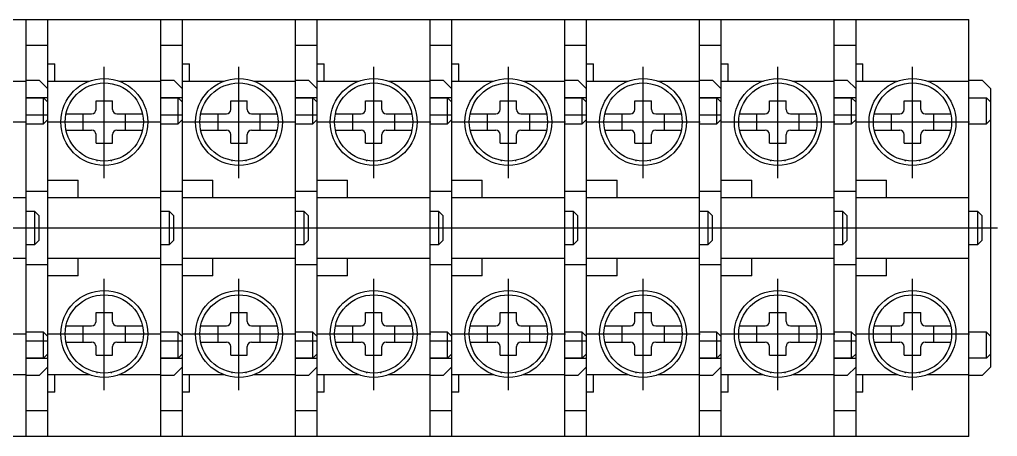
# Model space of a CAD drawing. Header units: millimetres. Extents: x 14879 to 38758, y -20740 to 1136.
# Drawn here: x 35474.7 to 35587.3, y -1506.5 to -1458.5 of the extents above; entities that cross this region are included whole.
import ezdxf

# ---------------------------------------------------------------- set-up
doc = ezdxf.new("R2010")
doc.units = ezdxf.units.MM
doc.linetypes.add('CENTER', pattern=[50.8, 31.75, -6.35, 6.35, -6.35])

msp = doc.modelspace()

# ---------------------------------------------------------------- linework, layer by layer
at = {"color": 3}
for p, q in [((35459.98, -1458.46), (35475.48, -1458.46)), ((35475.48, -1506.46), (35475.48, -1458.46)), ((35475.48, -1458.46), (35490.98, -1458.46)), ((35475.48, -1506.46), (35475.48, -1458.46)), ((35477.98, -1478.96), (35477.98, -1458.46)), ((35490.98, -1506.46), (35490.98, -1458.46)), ((35490.98, -1458.46), (35506.48, -1458.46)), ((35490.98, -1506.46), (35490.98, -1458.46)), ((35493.48, -1478.96), (35493.48, -1458.46)), ((35506.48, -1506.46), (35506.48, -1458.46)), ((35506.48, -1458.46), (35521.98, -1458.46)), ((35506.48, -1506.46), (35506.48, -1458.46)), ((35508.98, -1478.96), (35508.98, -1458.46)), ((35521.98, -1506.46), (35521.98, -1458.46)), ((35521.98, -1458.46), (35537.48, -1458.46)), ((35521.98, -1506.46), (35521.98, -1458.46)), ((35524.48, -1478.96), (35524.48, -1458.46)), ((35537.48, -1506.46), (35537.48, -1458.46)), ((35537.48, -1458.46), (35552.98, -1458.46)), ((35537.48, -1506.46), (35537.48, -1458.46)), ((35539.98, -1478.96), (35539.98, -1458.46)), ((35552.98, -1506.46), (35552.98, -1458.46)), ((35552.98, -1458.46), (35568.48, -1458.46)), ((35552.98, -1506.46), (35552.98, -1458.46)), ((35555.48, -1478.96), (35555.48, -1458.46)), ((35568.48, -1506.46), (35568.48, -1458.46)), ((35568.48, -1458.46), (35583.98, -1458.46)), ((35568.48, -1506.46), (35568.48, -1458.46)), ((35570.98, -1478.96), (35570.98, -1458.46)), ((35583.98, -1506.46), (35583.98, -1458.46)), ((35477.98, -1461.46), (35475.48, -1461.46)), ((35493.48, -1461.46), (35490.98, -1461.46)), ((35508.98, -1461.46), (35506.48, -1461.46)), ((35524.48, -1461.46), (35521.98, -1461.46)), ((35539.98, -1461.46), (35537.48, -1461.46)), ((35555.48, -1461.46), (35552.98, -1461.46)), ((35570.98, -1461.46), (35568.48, -1461.46)), ((35477.98, -1463.56), (35478.78, -1463.56)), ((35478.78, -1465.56), (35478.78, -1463.56)), ((35493.48, -1463.56), (35494.28, -1463.56)), ((35494.28, -1465.56), (35494.28, -1463.56)), ((35508.98, -1463.56), (35509.78, -1463.56)), ((35509.78, -1465.56), (35509.78, -1463.56)), ((35524.48, -1463.56), (35525.28, -1463.56)), ((35525.28, -1465.56), (35525.28, -1463.56)), ((35539.98, -1463.56), (35540.78, -1463.56)), ((35540.78, -1465.56), (35540.78, -1463.56)), ((35555.48, -1463.56), (35556.28, -1463.56)), ((35556.28, -1465.56), (35556.28, -1463.56)), ((35570.98, -1463.56), (35571.78, -1463.56)), ((35571.78, -1465.56), (35571.78, -1463.56)), ((35470.69, -1465.56), (35475.48, -1465.56)), ((35475.48, -1465.46), (35476.98, -1465.46)), ((35477.98, -1466.46), (35476.98, -1465.46)), ((35477.98, -1465.56), (35482.78, -1465.56)), ((35486.19, -1465.56), (35490.98, -1465.56)), ((35490.98, -1465.46), (35492.48, -1465.46)), ((35493.48, -1466.46), (35492.48, -1465.46)), ((35493.48, -1465.56), (35498.28, -1465.56)), ((35501.69, -1465.56), (35506.48, -1465.56)), ((35506.48, -1465.46), (35507.98, -1465.46)), ((35508.98, -1466.46), (35507.98, -1465.46)), ((35508.98, -1465.56), (35513.78, -1465.56)), ((35517.19, -1465.56), (35521.98, -1465.56)), ((35521.98, -1465.46), (35523.48, -1465.46)), ((35524.48, -1466.46), (35523.48, -1465.46)), ((35524.48, -1465.56), (35529.28, -1465.56)), ((35532.69, -1465.56), (35537.48, -1465.56)), ((35537.48, -1465.46), (35538.98, -1465.46)), ((35539.98, -1466.46), (35538.98, -1465.46)), ((35539.98, -1465.56), (35544.78, -1465.56)), ((35548.19, -1465.56), (35552.98, -1465.56)), ((35552.98, -1465.46), (35554.48, -1465.46)), ((35555.48, -1466.46), (35554.48, -1465.46)), ((35555.48, -1465.56), (35560.28, -1465.56)), ((35563.69, -1465.56), (35568.48, -1465.56)), ((35568.48, -1465.46), (35569.98, -1465.46)), ((35570.98, -1466.46), (35569.98, -1465.46)), ((35570.98, -1465.56), (35575.78, -1465.56)), ((35579.19, -1465.56), (35583.98, -1465.56)), ((35583.98, -1465.46), (35585.48, -1465.46)), ((35586.48, -1466.46), (35585.48, -1465.46)), ((35477.98, -1498.46), (35477.98, -1466.46)), ((35493.48, -1498.46), (35493.48, -1466.46)), ((35508.98, -1498.46), (35508.98, -1466.46)), ((35524.48, -1498.46), (35524.48, -1466.46)), ((35539.98, -1498.46), (35539.98, -1466.46)), ((35555.48, -1498.46), (35555.48, -1466.46)), ((35570.98, -1498.46), (35570.98, -1466.46)), ((35586.48, -1498.46), (35586.48, -1466.46)), ((35475.48, -1467.46), (35477.48, -1467.46)), ((35477.98, -1467.46), (35475.48, -1467.46)), ((35477.48, -1470.46), (35477.48, -1467.46)), ((35477.48, -1467.46), (35477.98, -1467.96)), ((35483.53, -1467.81), (35485.43, -1467.81)), ((35483.53, -1468.81), (35483.53, -1467.81)), ((35485.43, -1468.81), (35485.43, -1467.81)), ((35490.98, -1467.46), (35492.98, -1467.46)), ((35493.48, -1467.46), (35490.98, -1467.46)), ((35492.98, -1470.46), (35492.98, -1467.46)), ((35492.98, -1467.46), (35493.48, -1467.96)), ((35499.03, -1467.81), (35500.93, -1467.81)), ((35499.03, -1468.81), (35499.03, -1467.81)), ((35500.93, -1468.81), (35500.93, -1467.81)), ((35506.48, -1467.46), (35508.48, -1467.46)), ((35508.98, -1467.46), (35506.48, -1467.46)), ((35508.48, -1470.46), (35508.48, -1467.46)), ((35508.48, -1467.46), (35508.98, -1467.96)), ((35514.53, -1467.81), (35516.43, -1467.81)), ((35514.53, -1468.81), (35514.53, -1467.81)), ((35516.43, -1468.81), (35516.43, -1467.81)), ((35521.98, -1467.46), (35523.98, -1467.46)), ((35524.48, -1467.46), (35521.98, -1467.46)), ((35523.98, -1470.46), (35523.98, -1467.46)), ((35523.98, -1467.46), (35524.48, -1467.96)), ((35530.03, -1467.81), (35531.93, -1467.81)), ((35530.03, -1468.81), (35530.03, -1467.81)), ((35531.93, -1468.81), (35531.93, -1467.81)), ((35537.48, -1467.46), (35539.48, -1467.46)), ((35539.98, -1467.46), (35537.48, -1467.46)), ((35539.48, -1470.46), (35539.48, -1467.46)), ((35539.48, -1467.46), (35539.98, -1467.96)), ((35545.53, -1467.81), (35547.43, -1467.81)), ((35545.53, -1468.81), (35545.53, -1467.81)), ((35547.43, -1468.81), (35547.43, -1467.81)), ((35552.98, -1467.46), (35554.98, -1467.46)), ((35555.48, -1467.46), (35552.98, -1467.46)), ((35554.98, -1470.46), (35554.98, -1467.46)), ((35554.98, -1467.46), (35555.48, -1467.96)), ((35561.03, -1467.81), (35562.93, -1467.81)), ((35561.03, -1468.81), (35561.03, -1467.81)), ((35562.93, -1468.81), (35562.93, -1467.81)), ((35568.48, -1467.46), (35570.48, -1467.46)), ((35570.98, -1467.46), (35568.48, -1467.46)), ((35570.48, -1470.46), (35570.48, -1467.46)), ((35570.48, -1467.46), (35570.98, -1467.96)), ((35576.53, -1467.81), (35578.43, -1467.81)), ((35576.53, -1468.81), (35576.53, -1467.81)), ((35578.43, -1468.81), (35578.43, -1467.81)), ((35583.98, -1467.46), (35585.98, -1467.46)), ((35585.98, -1470.46), (35585.98, -1467.46)), ((35585.98, -1467.46), (35586.48, -1467.96)), ((35477.98, -1469.46), (35475.48, -1469.46)), ((35480.08, -1469.31), (35483.03, -1469.31)), ((35482.03, -1469.31), (35482.03, -1471.21)), ((35485.93, -1469.31), (35488.88, -1469.31)), ((35486.93, -1471.21), (35486.93, -1469.31)), ((35493.48, -1469.46), (35490.98, -1469.46)), ((35495.58, -1469.31), (35498.53, -1469.31)), ((35497.53, -1469.31), (35497.53, -1471.21)), ((35501.43, -1469.31), (35504.38, -1469.31)), ((35502.43, -1471.21), (35502.43, -1469.31)), ((35508.98, -1469.46), (35506.48, -1469.46)), ((35511.08, -1469.31), (35514.03, -1469.31)), ((35513.03, -1469.31), (35513.03, -1471.21)), ((35516.93, -1469.31), (35519.88, -1469.31)), ((35517.93, -1471.21), (35517.93, -1469.31)), ((35524.48, -1469.46), (35521.98, -1469.46)), ((35526.58, -1469.31), (35529.53, -1469.31)), ((35528.53, -1469.31), (35528.53, -1471.21)), ((35532.43, -1469.31), (35535.38, -1469.31)), ((35533.43, -1471.21), (35533.43, -1469.31)), ((35539.98, -1469.46), (35537.48, -1469.46)), ((35542.08, -1469.31), (35545.03, -1469.31)), ((35544.03, -1469.31), (35544.03, -1471.21)), ((35547.93, -1469.31), (35550.88, -1469.31)), ((35548.93, -1471.21), (35548.93, -1469.31)), ((35555.48, -1469.46), (35552.98, -1469.46)), ((35557.58, -1469.31), (35560.53, -1469.31)), ((35559.53, -1469.31), (35559.53, -1471.21)), ((35563.43, -1469.31), (35566.38, -1469.31)), ((35564.43, -1471.21), (35564.43, -1469.31)), ((35570.98, -1469.46), (35568.48, -1469.46)), ((35573.08, -1469.31), (35576.03, -1469.31)), ((35575.03, -1469.31), (35575.03, -1471.21)), ((35578.93, -1469.31), (35581.88, -1469.31)), ((35579.93, -1471.21), (35579.93, -1469.31)), ((35475.48, -1470.46), (35477.48, -1470.46)), ((35477.48, -1470.46), (35477.98, -1469.96)), ((35490.98, -1470.46), (35492.98, -1470.46)), ((35492.98, -1470.46), (35493.48, -1469.96)), ((35506.48, -1470.46), (35508.48, -1470.46)), ((35508.48, -1470.46), (35508.98, -1469.96)), ((35521.98, -1470.46), (35523.98, -1470.46)), ((35523.98, -1470.46), (35524.48, -1469.96)), ((35537.48, -1470.46), (35539.48, -1470.46)), ((35539.48, -1470.46), (35539.98, -1469.96)), ((35552.98, -1470.46), (35554.98, -1470.46)), ((35554.98, -1470.46), (35555.48, -1469.96)), ((35568.48, -1470.46), (35570.48, -1470.46)), ((35570.48, -1470.46), (35570.98, -1469.96)), ((35583.98, -1470.46), (35585.98, -1470.46)), ((35585.98, -1470.46), (35586.48, -1469.96)), ((35480.08, -1471.21), (35483.03, -1471.21)), ((35483.53, -1472.71), (35483.53, -1471.71)), ((35485.43, -1472.71), (35485.43, -1471.71)), ((35485.93, -1471.21), (35488.88, -1471.21)), ((35495.58, -1471.21), (35498.53, -1471.21)), ((35499.03, -1472.71), (35499.03, -1471.71)), ((35500.93, -1472.71), (35500.93, -1471.71)), ((35501.43, -1471.21), (35504.38, -1471.21)), ((35511.08, -1471.21), (35514.03, -1471.21)), ((35514.53, -1472.71), (35514.53, -1471.71)), ((35516.43, -1472.71), (35516.43, -1471.71)), ((35516.93, -1471.21), (35519.88, -1471.21)), ((35526.58, -1471.21), (35529.53, -1471.21)), ((35530.03, -1472.71), (35530.03, -1471.71)), ((35531.93, -1472.71), (35531.93, -1471.71)), ((35532.43, -1471.21), (35535.38, -1471.21)), ((35542.08, -1471.21), (35545.03, -1471.21)), ((35545.53, -1472.71), (35545.53, -1471.71)), ((35547.43, -1472.71), (35547.43, -1471.71)), ((35547.93, -1471.21), (35550.88, -1471.21)), ((35557.58, -1471.21), (35560.53, -1471.21)), ((35561.03, -1472.71), (35561.03, -1471.71)), ((35562.93, -1472.71), (35562.93, -1471.71)), ((35563.43, -1471.21), (35566.38, -1471.21)), ((35573.08, -1471.21), (35576.03, -1471.21)), ((35576.53, -1472.71), (35576.53, -1471.71)), ((35578.43, -1472.71), (35578.43, -1471.71)), ((35578.93, -1471.21), (35581.88, -1471.21)), ((35483.53, -1472.71), (35485.43, -1472.71)), ((35499.03, -1472.71), (35500.93, -1472.71)), ((35514.53, -1472.71), (35516.43, -1472.71)), ((35530.03, -1472.71), (35531.93, -1472.71)), ((35545.53, -1472.71), (35547.43, -1472.71)), ((35561.03, -1472.71), (35562.93, -1472.71)), ((35576.53, -1472.71), (35578.43, -1472.71)), ((35483.68, -1474.76), (35483.68, -1474.69)), ((35485.28, -1474.69), (35485.28, -1474.76)), ((35499.18, -1474.76), (35499.18, -1474.69)), ((35500.78, -1474.69), (35500.78, -1474.76)), ((35514.68, -1474.76), (35514.68, -1474.69)), ((35516.28, -1474.69), (35516.28, -1474.76)), ((35530.18, -1474.76), (35530.18, -1474.69)), ((35531.78, -1474.69), (35531.78, -1474.76)), ((35545.68, -1474.76), (35545.68, -1474.69)), ((35547.28, -1474.69), (35547.28, -1474.76)), ((35561.18, -1474.76), (35561.18, -1474.69)), ((35562.78, -1474.69), (35562.78, -1474.76)), ((35576.68, -1474.76), (35576.68, -1474.69)), ((35578.28, -1474.69), (35578.28, -1474.76)), ((35477.98, -1476.96), (35481.48, -1476.96)), ((35481.48, -1478.96), (35481.48, -1476.96)), ((35493.48, -1476.96), (35496.98, -1476.96)), ((35496.98, -1478.96), (35496.98, -1476.96)), ((35508.98, -1476.96), (35512.48, -1476.96)), ((35512.48, -1478.96), (35512.48, -1476.96)), ((35524.48, -1476.96), (35527.98, -1476.96)), ((35527.98, -1478.96), (35527.98, -1476.96)), ((35539.98, -1476.96), (35543.48, -1476.96)), ((35543.48, -1478.96), (35543.48, -1476.96)), ((35555.48, -1476.96), (35558.98, -1476.96)), ((35558.98, -1478.96), (35558.98, -1476.96)), ((35570.98, -1476.96), (35574.48, -1476.96)), ((35574.48, -1478.96), (35574.48, -1476.96)), ((35477.98, -1478.26), (35475.48, -1478.26)), ((35493.48, -1478.26), (35490.98, -1478.26)), ((35508.98, -1478.26), (35506.48, -1478.26)), ((35524.48, -1478.26), (35521.98, -1478.26)), ((35539.98, -1478.26), (35537.48, -1478.26)), ((35555.48, -1478.26), (35552.98, -1478.26)), ((35570.98, -1478.26), (35568.48, -1478.26)), ((35462.48, -1478.96), (35475.48, -1478.96)), ((35477.98, -1478.96), (35490.98, -1478.96)), ((35493.48, -1478.96), (35506.48, -1478.96)), ((35508.98, -1478.96), (35521.98, -1478.96)), ((35524.48, -1478.96), (35537.48, -1478.96)), ((35539.98, -1478.96), (35552.98, -1478.96)), ((35555.48, -1478.96), (35568.48, -1478.96)), ((35570.98, -1478.96), (35583.98, -1478.96)), ((35476.48, -1480.56), (35475.48, -1480.56)), ((35476.48, -1484.36), (35476.48, -1480.56)), ((35476.48, -1480.56), (35476.98, -1481.06)), ((35491.98, -1480.56), (35490.98, -1480.56)), ((35491.98, -1484.36), (35491.98, -1480.56)), ((35491.98, -1480.56), (35492.48, -1481.06)), ((35507.48, -1480.56), (35506.48, -1480.56)), ((35507.48, -1484.36), (35507.48, -1480.56)), ((35507.48, -1480.56), (35507.98, -1481.06)), ((35522.98, -1480.56), (35521.98, -1480.56)), ((35522.98, -1484.36), (35522.98, -1480.56)), ((35522.98, -1480.56), (35523.48, -1481.06)), ((35538.48, -1480.56), (35537.48, -1480.56)), ((35538.48, -1484.36), (35538.48, -1480.56)), ((35538.48, -1480.56), (35538.98, -1481.06)), ((35553.98, -1480.56), (35552.98, -1480.56)), ((35553.98, -1484.36), (35553.98, -1480.56)), ((35553.98, -1480.56), (35554.48, -1481.06)), ((35569.48, -1480.56), (35568.48, -1480.56)), ((35569.48, -1484.36), (35569.48, -1480.56)), ((35569.48, -1480.56), (35569.98, -1481.06)), ((35584.98, -1480.56), (35583.98, -1480.56)), ((35584.98, -1484.36), (35584.98, -1480.56)), ((35584.98, -1480.56), (35585.48, -1481.06)), ((35476.98, -1483.86), (35476.98, -1481.06)), ((35492.48, -1483.86), (35492.48, -1481.06)), ((35507.98, -1483.86), (35507.98, -1481.06)), ((35523.48, -1483.86), (35523.48, -1481.06)), ((35538.98, -1483.86), (35538.98, -1481.06)), ((35554.48, -1483.86), (35554.48, -1481.06)), ((35569.98, -1483.86), (35569.98, -1481.06)), ((35585.48, -1483.86), (35585.48, -1481.06)), ((35476.98, -1483.86), (35476.48, -1484.36)), ((35492.48, -1483.86), (35491.98, -1484.36)), ((35507.98, -1483.86), (35507.48, -1484.36)), ((35523.48, -1483.86), (35522.98, -1484.36)), ((35538.98, -1483.86), (35538.48, -1484.36)), ((35554.48, -1483.86), (35553.98, -1484.36)), ((35569.98, -1483.86), (35569.48, -1484.36)), ((35585.48, -1483.86), (35584.98, -1484.36)), ((35475.48, -1484.36), (35476.48, -1484.36)), ((35490.98, -1484.36), (35491.98, -1484.36)), ((35506.48, -1484.36), (35507.48, -1484.36)), ((35521.98, -1484.36), (35522.98, -1484.36)), ((35537.48, -1484.36), (35538.48, -1484.36)), ((35552.98, -1484.36), (35553.98, -1484.36)), ((35568.48, -1484.36), (35569.48, -1484.36)), ((35583.98, -1484.36), (35584.98, -1484.36)), ((35475.48, -1485.96), (35462.48, -1485.96)), ((35490.98, -1485.96), (35477.98, -1485.96)), ((35477.98, -1506.46), (35477.98, -1485.96)), ((35481.48, -1487.96), (35481.48, -1485.96)), ((35506.48, -1485.96), (35493.48, -1485.96)), ((35493.48, -1506.46), (35493.48, -1485.96)), ((35496.98, -1487.96), (35496.98, -1485.96)), ((35521.98, -1485.96), (35508.98, -1485.96)), ((35508.98, -1506.46), (35508.98, -1485.96)), ((35512.48, -1487.96), (35512.48, -1485.96)), ((35537.48, -1485.96), (35524.48, -1485.96)), ((35524.48, -1506.46), (35524.48, -1485.96)), ((35527.98, -1487.96), (35527.98, -1485.96)), ((35552.98, -1485.96), (35539.98, -1485.96)), ((35539.98, -1506.46), (35539.98, -1485.96)), ((35543.48, -1487.96), (35543.48, -1485.96)), ((35568.48, -1485.96), (35555.48, -1485.96)), ((35555.48, -1506.46), (35555.48, -1485.96)), ((35558.98, -1487.96), (35558.98, -1485.96)), ((35583.98, -1485.96), (35570.98, -1485.96)), ((35570.98, -1506.46), (35570.98, -1485.96)), ((35574.48, -1487.96), (35574.48, -1485.96)), ((35475.48, -1486.66), (35477.98, -1486.66)), ((35490.98, -1486.66), (35493.48, -1486.66)), ((35506.48, -1486.66), (35508.98, -1486.66)), ((35521.98, -1486.66), (35524.48, -1486.66)), ((35537.48, -1486.66), (35539.98, -1486.66)), ((35552.98, -1486.66), (35555.48, -1486.66)), ((35568.48, -1486.66), (35570.98, -1486.66)), ((35481.48, -1487.96), (35477.98, -1487.96)), ((35496.98, -1487.96), (35493.48, -1487.96)), ((35512.48, -1487.96), (35508.98, -1487.96)), ((35527.98, -1487.96), (35524.48, -1487.96)), ((35543.48, -1487.96), (35539.98, -1487.96)), ((35558.98, -1487.96), (35555.48, -1487.96)), ((35574.48, -1487.96), (35570.98, -1487.96)), ((35483.53, -1492.21), (35485.43, -1492.21)), ((35483.53, -1493.21), (35483.53, -1492.21)), ((35485.43, -1493.21), (35485.43, -1492.21)), ((35499.03, -1492.21), (35500.93, -1492.21)), ((35499.03, -1493.21), (35499.03, -1492.21)), ((35500.93, -1493.21), (35500.93, -1492.21)), ((35514.53, -1492.21), (35516.43, -1492.21)), ((35514.53, -1493.21), (35514.53, -1492.21)), ((35516.43, -1493.21), (35516.43, -1492.21)), ((35530.03, -1492.21), (35531.93, -1492.21)), ((35530.03, -1493.21), (35530.03, -1492.21)), ((35531.93, -1493.21), (35531.93, -1492.21)), ((35545.53, -1492.21), (35547.43, -1492.21)), ((35545.53, -1493.21), (35545.53, -1492.21)), ((35547.43, -1493.21), (35547.43, -1492.21)), ((35561.03, -1492.21), (35562.93, -1492.21)), ((35561.03, -1493.21), (35561.03, -1492.21)), ((35562.93, -1493.21), (35562.93, -1492.21)), ((35576.53, -1492.21), (35578.43, -1492.21)), ((35576.53, -1493.21), (35576.53, -1492.21)), ((35578.43, -1493.21), (35578.43, -1492.21)), ((35480.08, -1493.71), (35483.03, -1493.71)), ((35482.03, -1493.71), (35482.03, -1495.61)), ((35485.93, -1493.71), (35488.88, -1493.71)), ((35486.93, -1495.61), (35486.93, -1493.71)), ((35495.58, -1493.71), (35498.53, -1493.71)), ((35497.53, -1493.71), (35497.53, -1495.61)), ((35501.43, -1493.71), (35504.38, -1493.71)), ((35502.43, -1495.61), (35502.43, -1493.71)), ((35511.08, -1493.71), (35514.03, -1493.71)), ((35513.03, -1493.71), (35513.03, -1495.61)), ((35516.93, -1493.71), (35519.88, -1493.71)), ((35517.93, -1495.61), (35517.93, -1493.71)), ((35526.58, -1493.71), (35529.53, -1493.71)), ((35528.53, -1493.71), (35528.53, -1495.61)), ((35532.43, -1493.71), (35535.38, -1493.71)), ((35533.43, -1495.61), (35533.43, -1493.71)), ((35542.08, -1493.71), (35545.03, -1493.71)), ((35544.03, -1493.71), (35544.03, -1495.61)), ((35547.93, -1493.71), (35550.88, -1493.71)), ((35548.93, -1495.61), (35548.93, -1493.71)), ((35557.58, -1493.71), (35560.53, -1493.71)), ((35559.53, -1493.71), (35559.53, -1495.61)), ((35563.43, -1493.71), (35566.38, -1493.71)), ((35564.43, -1495.61), (35564.43, -1493.71)), ((35573.08, -1493.71), (35576.03, -1493.71)), ((35575.03, -1493.71), (35575.03, -1495.61)), ((35578.93, -1493.71), (35581.88, -1493.71)), ((35579.93, -1495.61), (35579.93, -1493.71)), ((35477.48, -1494.46), (35475.48, -1494.46)), ((35477.48, -1497.46), (35477.48, -1494.46)), ((35477.98, -1494.96), (35477.48, -1494.46)), ((35492.98, -1494.46), (35490.98, -1494.46)), ((35492.98, -1497.46), (35492.98, -1494.46)), ((35493.48, -1494.96), (35492.98, -1494.46)), ((35508.48, -1494.46), (35506.48, -1494.46)), ((35508.48, -1497.46), (35508.48, -1494.46)), ((35508.98, -1494.96), (35508.48, -1494.46)), ((35523.98, -1494.46), (35521.98, -1494.46)), ((35523.98, -1497.46), (35523.98, -1494.46)), ((35524.48, -1494.96), (35523.98, -1494.46)), ((35539.48, -1494.46), (35537.48, -1494.46)), ((35539.48, -1497.46), (35539.48, -1494.46)), ((35539.98, -1494.96), (35539.48, -1494.46)), ((35554.98, -1494.46), (35552.98, -1494.46)), ((35554.98, -1497.46), (35554.98, -1494.46)), ((35555.48, -1494.96), (35554.98, -1494.46)), ((35570.48, -1494.46), (35568.48, -1494.46)), ((35570.48, -1497.46), (35570.48, -1494.46)), ((35570.98, -1494.96), (35570.48, -1494.46)), ((35585.98, -1494.46), (35583.98, -1494.46)), ((35585.98, -1497.46), (35585.98, -1494.46)), ((35586.48, -1494.96), (35585.98, -1494.46)), ((35475.48, -1495.46), (35477.98, -1495.46)), ((35480.08, -1495.61), (35483.03, -1495.61)), ((35483.53, -1497.11), (35483.53, -1496.11)), ((35485.43, -1497.11), (35485.43, -1496.11)), ((35485.93, -1495.61), (35488.88, -1495.61)), ((35490.98, -1495.46), (35493.48, -1495.46)), ((35495.58, -1495.61), (35498.53, -1495.61)), ((35499.03, -1497.11), (35499.03, -1496.11)), ((35500.93, -1497.11), (35500.93, -1496.11)), ((35501.43, -1495.61), (35504.38, -1495.61)), ((35506.48, -1495.46), (35508.98, -1495.46)), ((35511.08, -1495.61), (35514.03, -1495.61)), ((35514.53, -1497.11), (35514.53, -1496.11)), ((35516.43, -1497.11), (35516.43, -1496.11)), ((35516.93, -1495.61), (35519.88, -1495.61)), ((35521.98, -1495.46), (35524.48, -1495.46)), ((35526.58, -1495.61), (35529.53, -1495.61)), ((35530.03, -1497.11), (35530.03, -1496.11)), ((35531.93, -1497.11), (35531.93, -1496.11)), ((35532.43, -1495.61), (35535.38, -1495.61)), ((35537.48, -1495.46), (35539.98, -1495.46)), ((35542.08, -1495.61), (35545.03, -1495.61)), ((35545.53, -1497.11), (35545.53, -1496.11)), ((35547.43, -1497.11), (35547.43, -1496.11)), ((35547.93, -1495.61), (35550.88, -1495.61)), ((35552.98, -1495.46), (35555.48, -1495.46)), ((35557.58, -1495.61), (35560.53, -1495.61)), ((35561.03, -1497.11), (35561.03, -1496.11)), ((35562.93, -1497.11), (35562.93, -1496.11)), ((35563.43, -1495.61), (35566.38, -1495.61)), ((35568.48, -1495.46), (35570.98, -1495.46)), ((35573.08, -1495.61), (35576.03, -1495.61)), ((35576.53, -1497.11), (35576.53, -1496.11)), ((35578.43, -1497.11), (35578.43, -1496.11)), ((35578.93, -1495.61), (35581.88, -1495.61)), ((35477.48, -1497.46), (35475.48, -1497.46)), ((35475.48, -1497.46), (35477.98, -1497.46)), ((35477.98, -1496.96), (35477.48, -1497.46)), ((35483.53, -1497.11), (35485.43, -1497.11)), ((35492.98, -1497.46), (35490.98, -1497.46)), ((35490.98, -1497.46), (35493.48, -1497.46)), ((35493.48, -1496.96), (35492.98, -1497.46)), ((35499.03, -1497.11), (35500.93, -1497.11)), ((35508.48, -1497.46), (35506.48, -1497.46)), ((35506.48, -1497.46), (35508.98, -1497.46)), ((35508.98, -1496.96), (35508.48, -1497.46)), ((35514.53, -1497.11), (35516.43, -1497.11)), ((35523.98, -1497.46), (35521.98, -1497.46)), ((35521.98, -1497.46), (35524.48, -1497.46)), ((35524.48, -1496.96), (35523.98, -1497.46)), ((35530.03, -1497.11), (35531.93, -1497.11)), ((35539.48, -1497.46), (35537.48, -1497.46)), ((35537.48, -1497.46), (35539.98, -1497.46)), ((35539.98, -1496.96), (35539.48, -1497.46)), ((35545.53, -1497.11), (35547.43, -1497.11)), ((35554.98, -1497.46), (35552.98, -1497.46)), ((35552.98, -1497.46), (35555.48, -1497.46)), ((35555.48, -1496.96), (35554.98, -1497.46)), ((35561.03, -1497.11), (35562.93, -1497.11)), ((35570.48, -1497.46), (35568.48, -1497.46)), ((35568.48, -1497.46), (35570.98, -1497.46)), ((35570.98, -1496.96), (35570.48, -1497.46)), ((35576.53, -1497.11), (35578.43, -1497.11)), ((35585.98, -1497.46), (35583.98, -1497.46)), ((35586.48, -1496.96), (35585.98, -1497.46)), ((35476.98, -1499.46), (35477.98, -1498.46)), ((35492.48, -1499.46), (35493.48, -1498.46)), ((35507.98, -1499.46), (35508.98, -1498.46)), ((35523.48, -1499.46), (35524.48, -1498.46)), ((35538.98, -1499.46), (35539.98, -1498.46)), ((35554.48, -1499.46), (35555.48, -1498.46)), ((35569.98, -1499.46), (35570.98, -1498.46)), ((35585.48, -1499.46), (35586.48, -1498.46)), ((35475.48, -1499.36), (35470.69, -1499.36)), ((35476.98, -1499.46), (35475.48, -1499.46)), ((35482.78, -1499.36), (35477.98, -1499.36)), ((35478.78, -1501.36), (35478.78, -1499.36)), ((35483.68, -1499.16), (35483.68, -1499.09)), ((35485.28, -1499.09), (35485.28, -1499.16)), ((35490.98, -1499.36), (35486.19, -1499.36)), ((35492.48, -1499.46), (35490.98, -1499.46)), ((35498.28, -1499.36), (35493.48, -1499.36)), ((35494.28, -1501.36), (35494.28, -1499.36)), ((35499.18, -1499.16), (35499.18, -1499.09)), ((35500.78, -1499.09), (35500.78, -1499.16)), ((35506.48, -1499.36), (35501.69, -1499.36)), ((35507.98, -1499.46), (35506.48, -1499.46)), ((35513.78, -1499.36), (35508.98, -1499.36)), ((35509.78, -1501.36), (35509.78, -1499.36)), ((35514.68, -1499.16), (35514.68, -1499.09)), ((35516.28, -1499.09), (35516.28, -1499.16)), ((35521.98, -1499.36), (35517.19, -1499.36)), ((35523.48, -1499.46), (35521.98, -1499.46)), ((35529.28, -1499.36), (35524.48, -1499.36)), ((35525.28, -1501.36), (35525.28, -1499.36)), ((35530.18, -1499.16), (35530.18, -1499.09)), ((35531.78, -1499.09), (35531.78, -1499.16)), ((35537.48, -1499.36), (35532.69, -1499.36)), ((35538.98, -1499.46), (35537.48, -1499.46)), ((35544.78, -1499.36), (35539.98, -1499.36)), ((35540.78, -1501.36), (35540.78, -1499.36)), ((35545.68, -1499.16), (35545.68, -1499.09)), ((35547.28, -1499.09), (35547.28, -1499.16)), ((35552.98, -1499.36), (35548.19, -1499.36)), ((35554.48, -1499.46), (35552.98, -1499.46)), ((35560.28, -1499.36), (35555.48, -1499.36)), ((35556.28, -1501.36), (35556.28, -1499.36)), ((35561.18, -1499.16), (35561.18, -1499.09)), ((35562.78, -1499.09), (35562.78, -1499.16)), ((35568.48, -1499.36), (35563.69, -1499.36)), ((35569.98, -1499.46), (35568.48, -1499.46)), ((35575.78, -1499.36), (35570.98, -1499.36)), ((35571.78, -1501.36), (35571.78, -1499.36)), ((35576.68, -1499.16), (35576.68, -1499.09)), ((35578.28, -1499.09), (35578.28, -1499.16)), ((35583.98, -1499.36), (35579.19, -1499.36)), ((35585.48, -1499.46), (35583.98, -1499.46)), ((35478.78, -1501.36), (35477.98, -1501.36)), ((35494.28, -1501.36), (35493.48, -1501.36)), ((35509.78, -1501.36), (35508.98, -1501.36)), ((35525.28, -1501.36), (35524.48, -1501.36)), ((35540.78, -1501.36), (35539.98, -1501.36)), ((35556.28, -1501.36), (35555.48, -1501.36)), ((35571.78, -1501.36), (35570.98, -1501.36)), ((35475.48, -1503.46), (35477.98, -1503.46)), ((35490.98, -1503.46), (35493.48, -1503.46)), ((35506.48, -1503.46), (35508.98, -1503.46)), ((35521.98, -1503.46), (35524.48, -1503.46)), ((35537.48, -1503.46), (35539.98, -1503.46)), ((35552.98, -1503.46), (35555.48, -1503.46)), ((35568.48, -1503.46), (35570.98, -1503.46)), ((35475.48, -1506.46), (35459.98, -1506.46)), ((35490.98, -1506.46), (35475.48, -1506.46)), ((35506.48, -1506.46), (35490.98, -1506.46)), ((35521.98, -1506.46), (35506.48, -1506.46)), ((35537.48, -1506.46), (35521.98, -1506.46)), ((35552.98, -1506.46), (35537.48, -1506.46)), ((35568.48, -1506.46), (35552.98, -1506.46)), ((35583.98, -1506.46), (35568.48, -1506.46))]:
    msp.add_line(p, q, dxfattribs=at)
at = {"color": 3, "linetype": 'CENTER'}
for p, q in [((35484.48, -1476.73), (35484.48, -1463.91)), ((35499.98, -1476.73), (35499.98, -1463.91)), ((35515.48, -1476.73), (35515.48, -1463.91)), ((35530.98, -1476.73), (35530.98, -1463.91)), ((35546.48, -1476.73), (35546.48, -1463.91)), ((35561.98, -1476.73), (35561.98, -1463.91)), ((35577.48, -1476.73), (35577.48, -1463.91)), ((35462.53, -1470.26), (35475.54, -1470.26)), ((35478.03, -1470.26), (35491.04, -1470.26)), ((35493.53, -1470.26), (35506.54, -1470.26)), ((35509.03, -1470.26), (35522.04, -1470.26)), ((35524.53, -1470.26), (35537.54, -1470.26)), ((35540.03, -1470.26), (35553.04, -1470.26)), ((35555.53, -1470.26), (35568.54, -1470.26)), ((35571.03, -1470.26), (35584.04, -1470.26)), ((35458.44, -1482.46), (35478.75, -1482.46)), ((35473.94, -1482.46), (35494.25, -1482.46)), ((35489.44, -1482.46), (35509.75, -1482.46)), ((35504.94, -1482.46), (35525.25, -1482.46)), ((35520.44, -1482.46), (35540.75, -1482.46)), ((35535.94, -1482.46), (35556.25, -1482.46)), ((35551.44, -1482.46), (35571.75, -1482.46)), ((35566.94, -1482.46), (35587.25, -1482.46)), ((35484.48, -1501.13), (35484.48, -1488.31)), ((35499.98, -1501.13), (35499.98, -1488.31)), ((35515.48, -1501.13), (35515.48, -1488.31)), ((35530.98, -1501.13), (35530.98, -1488.31)), ((35546.48, -1501.13), (35546.48, -1488.31)), ((35561.98, -1501.13), (35561.98, -1488.31)), ((35577.48, -1501.13), (35577.48, -1488.31)), ((35462.53, -1494.66), (35475.54, -1494.66)), ((35478.03, -1494.66), (35491.04, -1494.66)), ((35493.53, -1494.66), (35506.54, -1494.66)), ((35509.03, -1494.66), (35522.04, -1494.66)), ((35524.53, -1494.66), (35537.54, -1494.66)), ((35540.03, -1494.66), (35553.04, -1494.66)), ((35555.53, -1494.66), (35568.54, -1494.66)), ((35571.03, -1494.66), (35584.04, -1494.66))]:
    msp.add_line(p, q, dxfattribs=at)
at = {"color": 3}
for centre, radius in [((35484.48, -1470.26), 5), ((35484.48, -1470.26), 4.5), ((35499.98, -1470.26), 5), ((35499.98, -1470.26), 4.5), ((35515.48, -1470.26), 5), ((35515.48, -1470.26), 4.5), ((35530.98, -1470.26), 5), ((35530.98, -1470.26), 4.5), ((35546.48, -1470.26), 5), ((35546.48, -1470.26), 4.5), ((35561.98, -1470.26), 5), ((35561.98, -1470.26), 4.5), ((35577.48, -1470.26), 5), ((35577.48, -1470.26), 4.5), ((35484.48, -1494.66), 5), ((35499.98, -1494.66), 5), ((35515.48, -1494.66), 5), ((35530.98, -1494.66), 5), ((35546.48, -1494.66), 5), ((35561.98, -1494.66), 5), ((35577.48, -1494.66), 5), ((35484.48, -1494.66), 4.5), ((35499.98, -1494.66), 4.5), ((35515.48, -1494.66), 4.5), ((35530.98, -1494.66), 4.5), ((35546.48, -1494.66), 4.5), ((35561.98, -1494.66), 4.5), ((35577.48, -1494.66), 4.5)]:
    msp.add_circle(centre, radius, dxfattribs=at)
for centre, start, end in [((35483.03, -1468.81), 270, 0), ((35485.93, -1468.81), 180, 270), ((35498.53, -1468.81), 270, 0), ((35501.43, -1468.81), 180, 270), ((35514.03, -1468.81), 270, 0), ((35516.93, -1468.81), 180, 270), ((35529.53, -1468.81), 270, 0), ((35532.43, -1468.81), 180, 270), ((35545.03, -1468.81), 270, 0), ((35547.93, -1468.81), 180, 270), ((35560.53, -1468.81), 270, 0), ((35563.43, -1468.81), 180, 270), ((35576.03, -1468.81), 270, 0), ((35578.93, -1468.81), 180, 270), ((35483.03, -1471.71), 0, 90), ((35485.93, -1471.71), 90, 180), ((35498.53, -1471.71), 0, 90), ((35501.43, -1471.71), 90, 180), ((35514.03, -1471.71), 0, 90), ((35516.93, -1471.71), 90, 180), ((35529.53, -1471.71), 0, 90), ((35532.43, -1471.71), 90, 180), ((35545.03, -1471.71), 0, 90), ((35547.93, -1471.71), 90, 180), ((35560.53, -1471.71), 0, 90), ((35563.43, -1471.71), 90, 180), ((35576.03, -1471.71), 0, 90), ((35578.93, -1471.71), 90, 180), ((35483.03, -1493.21), 270, 0), ((35485.93, -1493.21), 180, 270), ((35498.53, -1493.21), 270, 0), ((35501.43, -1493.21), 180, 270), ((35514.03, -1493.21), 270, 0), ((35516.93, -1493.21), 180, 270), ((35529.53, -1493.21), 270, 0), ((35532.43, -1493.21), 180, 270), ((35545.03, -1493.21), 270, 0), ((35547.93, -1493.21), 180, 270), ((35560.53, -1493.21), 270, 0), ((35563.43, -1493.21), 180, 270), ((35576.03, -1493.21), 270, 0), ((35578.93, -1493.21), 180, 270), ((35483.03, -1496.11), 0, 90), ((35485.93, -1496.11), 90, 180), ((35498.53, -1496.11), 0, 90), ((35501.43, -1496.11), 90, 180), ((35514.03, -1496.11), 0, 90), ((35516.93, -1496.11), 90, 180), ((35529.53, -1496.11), 0, 90), ((35532.43, -1496.11), 90, 180), ((35545.03, -1496.11), 0, 90), ((35547.93, -1496.11), 90, 180), ((35560.53, -1496.11), 0, 90), ((35563.43, -1496.11), 90, 180), ((35576.03, -1496.11), 0, 90), ((35578.93, -1496.11), 90, 180)]:
    msp.add_arc(centre, 0.5, start, end, dxfattribs=at)

doc.saveas('drawing.dxf')
